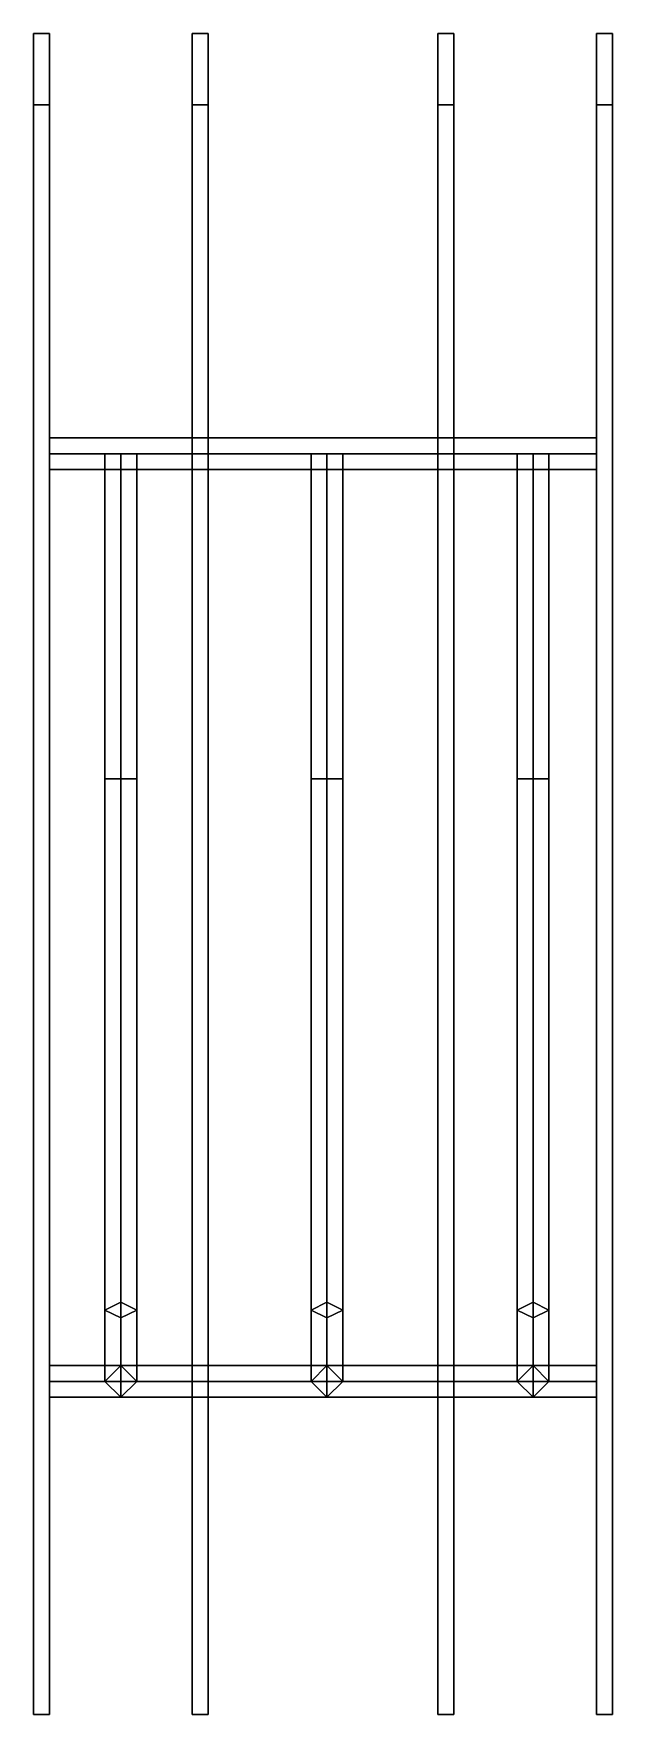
# Model space of a CAD drawing. Extents: x -0.37 to 0.36, y -0.42 to 1.7.
import ezdxf

# ---------------------------------------------------------------- set-up
doc = ezdxf.new("R2010")
doc.units = 0
doc.layers.add('RAILS', color=1, linetype='CONTINUOUS')

msp = doc.modelspace()

# ---------------------------------------------------------------- linework, layer by layer
at = {"layer": 'RAILS'}
for points in [[(-0.37, 1.7), (-0.37, 1.7, -0.03), (-0.37, 1.61, -0.07), (-0.37, 1.61, 0.05)], [(-0.37, 1.61, -0.07), (-0.37, 1.7, -0.03), (-0.35, 1.7, -0.03), (-0.35, 1.61, -0.07)], [(-0.35, 1.61, 0.05), (-0.35, 1.7), (-0.37, 1.7), (-0.37, 1.61, 0.05)], [(-0.35, 1.7), (-0.35, 1.7, -0.03), (-0.37, 1.7, -0.03), (-0.37, 1.7)], [(-0.35, 1.61, -0.07), (-0.35, 1.7, -0.03), (-0.35, 1.7), (-0.35, 1.61, 0.05)], [(-0.15, 1.7), (-0.15, 1.7, -0.03), (-0.17, 1.7, -0.03), (-0.17, 1.7)], [(-0.17, 1.7), (-0.17, 1.7, -0.03), (-0.17, 1.61, -0.07), (-0.17, 1.61, 0.05)], [(-0.17, 1.61, -0.07), (-0.17, 1.7, -0.03), (-0.15, 1.7, -0.03), (-0.15, 1.61, -0.07)], [(-0.15, 1.61, 0.05), (-0.15, 1.7), (-0.17, 1.7), (-0.17, 1.61, 0.05)], [(-0.15, 1.61, -0.07), (-0.15, 1.7, -0.03), (-0.15, 1.7), (-0.15, 1.61, 0.05)], [(0.16, 1.7), (0.16, 1.7, -0.03), (0.14, 1.7, -0.03), (0.14, 1.7)], [(0.16, 1.61, 0.05), (0.16, 1.7), (0.14, 1.7), (0.14, 1.61, 0.05)], [(0.14, 1.61, -0.07), (0.14, 1.7, -0.03), (0.16, 1.7, -0.03), (0.16, 1.61, -0.07)], [(0.14, 1.7), (0.14, 1.7, -0.03), (0.14, 1.61, -0.07), (0.14, 1.61, 0.05)], [(0.16, 1.61, -0.07), (0.16, 1.7, -0.03), (0.16, 1.7), (0.16, 1.61, 0.05)], [(0.34, 1.7), (0.34, 1.7, -0.03), (0.34, 1.61, -0.07), (0.34, 1.61, 0.05)], [(0.34, 1.61, -0.07), (0.34, 1.7, -0.03), (0.36, 1.7, -0.03), (0.36, 1.61, -0.07)], [(0.36, 1.61, 0.05), (0.36, 1.7), (0.34, 1.7), (0.34, 1.61, 0.05)], [(0.36, 1.7), (0.36, 1.7, -0.03), (0.34, 1.7, -0.03), (0.34, 1.7)], [(0.36, 1.61, -0.07), (0.36, 1.7, -0.03), (0.36, 1.7), (0.36, 1.61, 0.05)], [(-0.37, 1.61, 0.05), (-0.37, 1.61, -0.07), (-0.37, -0.42, -0.07), (-0.37, -0.42, 0.05)], [(-0.37, -0.42, -0.07), (-0.37, 1.61, -0.07), (-0.35, 1.61, -0.07), (-0.35, -0.42, -0.07)], [(-0.35, -0.42, 0.05), (-0.35, 1.61, 0.05), (-0.37, 1.61, 0.05), (-0.37, -0.42, 0.05)], [(-0.35, -0.42, -0.07), (-0.35, 1.61, -0.07), (-0.35, 1.61, 0.05), (-0.35, -0.42, 0.05)], [(-0.17, 1.61, 0.05), (-0.17, 1.61, -0.07), (-0.17, -0.42, -0.07), (-0.17, -0.42, 0.05)], [(-0.17, -0.42, -0.07), (-0.17, 1.61, -0.07), (-0.15, 1.61, -0.07), (-0.15, -0.42, -0.07)], [(-0.15, -0.42, 0.05), (-0.15, 1.61, 0.05), (-0.17, 1.61, 0.05), (-0.17, -0.42, 0.05)], [(-0.15, -0.42, -0.07), (-0.15, 1.61, -0.07), (-0.15, 1.61, 0.05), (-0.15, -0.42, 0.05)], [(0.16, -0.42, 0.05), (0.16, 1.61, 0.05), (0.14, 1.61, 0.05), (0.14, -0.42, 0.05)], [(0.14, -0.42, -0.07), (0.14, 1.61, -0.07), (0.16, 1.61, -0.07), (0.16, -0.42, -0.07)], [(0.14, 1.61, 0.05), (0.14, 1.61, -0.07), (0.14, -0.42, -0.07), (0.14, -0.42, 0.05)], [(0.16, -0.42, -0.07), (0.16, 1.61, -0.07), (0.16, 1.61, 0.05), (0.16, -0.42, 0.05)], [(0.34, 1.61, 0.05), (0.34, 1.61, -0.07), (0.34, -0.42, -0.07), (0.34, -0.42, 0.05)], [(0.34, -0.42, -0.07), (0.34, 1.61, -0.07), (0.36, 1.61, -0.07), (0.36, -0.42, -0.07)], [(0.36, -0.42, 0.05), (0.36, 1.61, 0.05), (0.34, 1.61, 0.05), (0.34, -0.42, 0.05)], [(0.36, -0.42, -0.07), (0.36, 1.61, -0.07), (0.36, 1.61, 0.05), (0.36, -0.42, 0.05)], [(0.34, 1.17, 0.02), (0.34, 1.19), (-0.35, 1.19), (-0.35, 1.17, 0.02)], [(0.34, 1.19), (0.34, 1.17, -0.02), (-0.35, 1.17, -0.02), (-0.35, 1.19)], [(0.34, 1.15), (0.34, 1.17, 0.02), (-0.35, 1.17, 0.02), (-0.35, 1.15)], [(0.34, 1.17, -0.02), (0.34, 1.15), (-0.35, 1.15), (-0.35, 1.17, -0.02)], [(-0.28, 0.76, -0.29), (-0.26, 0.76, -0.27), (-0.26, 1.17, 0.02), (-0.28, 1.17)], [(-0.26, 0.76, -0.31), (-0.28, 0.76, -0.29), (-0.28, 1.17), (-0.26, 1.17, -0.02)], [(-0.26, 0.76, -0.27), (-0.24, 0.76, -0.29), (-0.24, 1.17), (-0.26, 1.17, 0.02)], [(-0.24, 0.76, -0.29), (-0.26, 0.76, -0.31), (-0.26, 1.17, -0.02), (-0.24, 1.17)], [(-0.02, 0.76, -0.29), (0, 0.76, -0.27), (0, 1.17, 0.02), (-0.02, 1.17)], [(0, 0.76, -0.31), (-0.02, 0.76, -0.29), (-0.02, 1.17), (0, 1.17, -0.02)], [(0, 0.76, -0.27), (0.02, 0.76, -0.29), (0.02, 1.17), (0, 1.17, 0.02)], [(0.02, 0.76, -0.29), (0, 0.76, -0.31), (0, 1.17, -0.02), (0.02, 1.17)], [(0.24, 0.76, -0.29), (0.26, 0.76, -0.27), (0.26, 1.17, 0.02), (0.24, 1.17)], [(0.26, 0.76, -0.31), (0.24, 0.76, -0.29), (0.24, 1.17), (0.26, 1.17, -0.02)], [(0.26, 0.76, -0.27), (0.28, 0.76, -0.29), (0.28, 1.17), (0.26, 1.17, 0.02)], [(0.28, 0.76, -0.29), (0.26, 0.76, -0.31), (0.26, 1.17, -0.02), (0.28, 1.17)], [(-0.28, 0.09, -0.29), (-0.26, 0.1, -0.27), (-0.26, 0.76, -0.27), (-0.28, 0.76, -0.29)], [(-0.26, 0.08, -0.31), (-0.28, 0.09, -0.29), (-0.28, 0.76, -0.29), (-0.26, 0.76, -0.31)], [(-0.26, 0.1, -0.27), (-0.24, 0.09, -0.29), (-0.24, 0.76, -0.29), (-0.26, 0.76, -0.27)], [(-0.24, 0.09, -0.29), (-0.26, 0.08, -0.31), (-0.26, 0.76, -0.31), (-0.24, 0.76, -0.29)], [(-0.02, 0.09, -0.29), (0, 0.1, -0.27), (0, 0.76, -0.27), (-0.02, 0.76, -0.29)], [(0, 0.08, -0.31), (-0.02, 0.09, -0.29), (-0.02, 0.76, -0.29), (0, 0.76, -0.31)], [(0, 0.1, -0.27), (0.02, 0.09, -0.29), (0.02, 0.76, -0.29), (0, 0.76, -0.27)], [(0.02, 0.09, -0.29), (0, 0.08, -0.31), (0, 0.76, -0.31), (0.02, 0.76, -0.29)], [(0.24, 0.09, -0.29), (0.26, 0.1, -0.27), (0.26, 0.76, -0.27), (0.24, 0.76, -0.29)], [(0.26, 0.08, -0.31), (0.24, 0.09, -0.29), (0.24, 0.76, -0.29), (0.26, 0.76, -0.31)], [(0.26, 0.1, -0.27), (0.28, 0.09, -0.29), (0.28, 0.76, -0.29), (0.26, 0.76, -0.27)], [(0.28, 0.09, -0.29), (0.26, 0.08, -0.31), (0.26, 0.76, -0.31), (0.28, 0.76, -0.29)], [(-0.26, 0.1, -0.27), (-0.28, 0.09, -0.29), (-0.28, 0, -0.11), (-0.26, 0.02, -0.11)], [(-0.28, 0.09, -0.29), (-0.26, 0.08, -0.31), (-0.26, -0.02, -0.11), (-0.28, 0, -0.11)], [(-0.24, 0.09, -0.29), (-0.26, 0.1, -0.27), (-0.26, 0.02, -0.11), (-0.24, 0, -0.11)], [(-0.26, 0.08, -0.31), (-0.24, 0.09, -0.29), (-0.24, 0, -0.11), (-0.26, -0.02, -0.11)], [(0, 0.1, -0.27), (-0.02, 0.09, -0.29), (-0.02, 0, -0.11), (0, 0.02, -0.11)], [(-0.02, 0.09, -0.29), (0, 0.08, -0.31), (0, -0.02, -0.11), (-0.02, 0, -0.11)], [(0.02, 0.09, -0.29), (0, 0.1, -0.27), (0, 0.02, -0.11), (0.02, 0, -0.11)], [(0, 0.08, -0.31), (0.02, 0.09, -0.29), (0.02, 0, -0.11), (0, -0.02, -0.11)], [(0.26, 0.1, -0.27), (0.24, 0.09, -0.29), (0.24, 0, -0.11), (0.26, 0.02, -0.11)], [(0.24, 0.09, -0.29), (0.26, 0.08, -0.31), (0.26, -0.02, -0.11), (0.24, 0, -0.11)], [(0.28, 0.09, -0.29), (0.26, 0.1, -0.27), (0.26, 0.02, -0.11), (0.28, 0, -0.11)], [(0.26, 0.08, -0.31), (0.28, 0.09, -0.29), (0.28, 0, -0.11), (0.26, -0.02, -0.11)], [(0.34, 0, 0.02), (0.34, 0.02), (-0.35, 0.02), (-0.35, 0, 0.02)], [(0.34, 0.02), (0.34, 0, -0.02), (-0.35, 0, -0.02), (-0.35, 0.02)], [(-0.26, 0.02, -0.11), (-0.28, 0, -0.11), (-0.28, 0, -0.02), (-0.26, 0.02)], [(-0.28, 0, -0.11), (-0.26, -0.02, -0.11), (-0.26, -0.02), (-0.28, 0, -0.02)], [(-0.24, 0, -0.11), (-0.26, 0.02, -0.11), (-0.26, 0.02), (-0.24, 0, -0.02)], [(-0.26, -0.02, -0.11), (-0.24, 0, -0.11), (-0.24, 0, -0.02), (-0.26, -0.02)], [(0, 0.02, -0.11), (-0.02, 0, -0.11), (-0.02, 0, -0.02), (0, 0.02)], [(-0.02, 0, -0.11), (0, -0.02, -0.11), (0, -0.02), (-0.02, 0, -0.02)], [(0.02, 0, -0.11), (0, 0.02, -0.11), (0, 0.02), (0.02, 0, -0.02)], [(0, -0.02, -0.11), (0.02, 0, -0.11), (0.02, 0, -0.02), (0, -0.02)], [(0.26, 0.02, -0.11), (0.24, 0, -0.11), (0.24, 0, -0.02), (0.26, 0.02)], [(0.24, 0, -0.11), (0.26, -0.02, -0.11), (0.26, -0.02), (0.24, 0, -0.02)], [(0.28, 0, -0.11), (0.26, 0.02, -0.11), (0.26, 0.02), (0.28, 0, -0.02)], [(0.26, -0.02, -0.11), (0.28, 0, -0.11), (0.28, 0, -0.02), (0.26, -0.02)], [(0.34, -0.02), (0.34, 0, 0.02), (-0.35, 0, 0.02), (-0.35, -0.02)], [(0.34, 0, -0.02), (0.34, -0.02), (-0.35, -0.02), (-0.35, 0, -0.02)], [(-0.37, -0.42, 0.05), (-0.37, -0.42, -0.07), (-0.35, -0.42, -0.07), (-0.35, -0.42, 0.05)], [(-0.17, -0.42, 0.05), (-0.17, -0.42, -0.07), (-0.15, -0.42, -0.07), (-0.15, -0.42, 0.05)], [(0.14, -0.42, 0.05), (0.14, -0.42, -0.07), (0.16, -0.42, -0.07), (0.16, -0.42, 0.05)], [(0.34, -0.42, 0.05), (0.34, -0.42, -0.07), (0.36, -0.42, -0.07), (0.36, -0.42, 0.05)]]:
    msp.add_3dface(points, dxfattribs=at)

doc.saveas('drawing.dxf')
